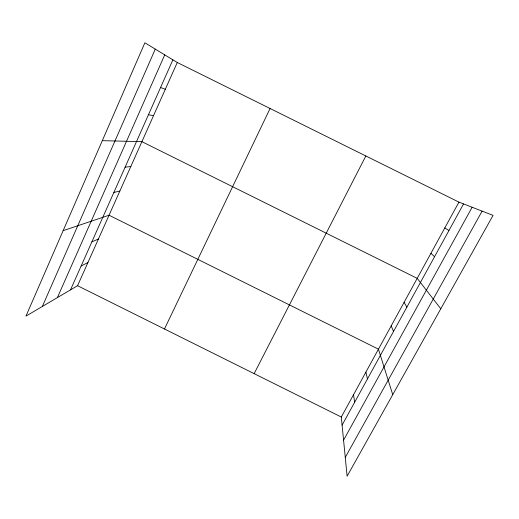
<?xml version="1.0" encoding="UTF-8"?>
<svg xmlns="http://www.w3.org/2000/svg" width="519" height="519" viewBox="0 0 519 519"><rect width="100%" height="100%" fill="white"/><g stroke="black" fill="none" stroke-linecap="round" stroke-linejoin="round"><path stroke-width="0.78" d="M42.344 306.469L155.278 49.117M57.401 297.601L164.731 54.865M70.5 289.881L172.892 59.828M77.565 285.716L177.271 62.494L144.885 42.798L25.95 316.129L77.565 285.716L341.301 417.042L347.114 476.202L493.05 215.379L458.939 202.118L177.271 62.494M164.471 328.988L270.075 108.497M254.141 373.641L365.843 155.972M341.301 417.042L458.939 202.118M342.092 425.139L463.551 203.909M343.572 440.144L472.141 207.25M345.265 457.401L482.099 211.123M81.107 266.039L87.919 262.543M91.876 241.86L98.415 239.045M63.136 230.67L109.055 215.216L378.448 349.17L392.734 394.661M113.875 192.432L119.85 191.05M125.118 167.17L130.801 166.534M102.301 140.668L141.908 141.668L417.211 278.359L440.787 308.786M148.46 114.718L153.52 115.672M160.579 87.49L165.302 89.281M444.815 227.912L448.941 230.514M430.913 253.324L434.565 256.697M404.1 302.298L406.877 307.144M391.183 325.9L393.538 331.433M365.889 372.11L367.446 378.961M353.51 394.732L354.678 402.219"/></g></svg>
